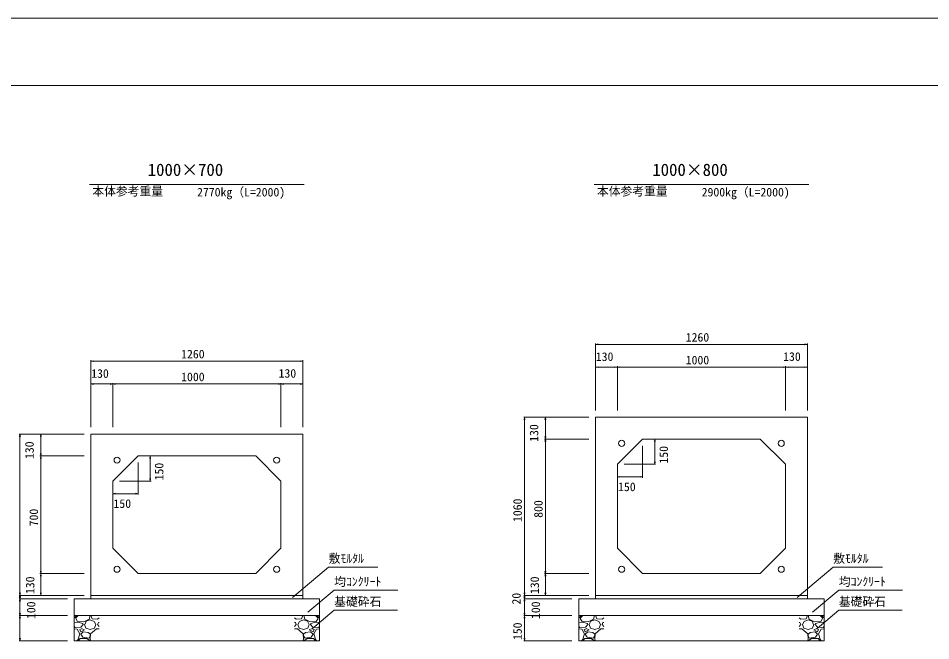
# Model space of a CAD drawing. Units: millimetres on the paper. Extents: x 0 to 841, y 0 to 594.
# Drawn here: x 207.6 to 478.8, y 408.8 to 594 of the extents above; entities that cross this region are included whole.
import ezdxf
from ezdxf.enums import TextEntityAlignment as Align

# ---------------------------------------------------------------- set-up
doc = ezdxf.new("R2010")
doc.units = ezdxf.units.MM
for name, color, linetype, lineweight in [('D-STR-DIM（寸法）', 7, 'Continuous', 18), ('D-STR-HTXT（旗揚げ）', 4, 'Continuous', 18), ('D-STR-STRn（構造物）', 5, 'Continuous', 18), ('D-STR（構造物外形線）', 1, 'Continuous', 18), ('D-TTL(外枠）', 2, 'Continuous', 18), ('DEFPOINTS_2', 8, 'Continuous', 18)]:
    doc.layers.add(name, color=color, linetype=linetype, lineweight=lineweight)
doc.layers.add('D-STR-TXT（文字）', color=7, linetype='Continuous')
doc.styles.add('ＭＳ ゴシック', font='')
doc.styles.get('ＭＳ ゴシック').set_extended_font_data('MS Gothic')

msp = doc.modelspace()

# ---------------------------------------------------------------- linework, layer by layer
at = {"layer": 'D-STR-DIM（寸法）'}
for p, q in [((379.173, 477.322), (379.173, 497.244)), ((379.173, 496.994), (379.923, 497.119)), ((379.173, 496.994), (379.273, 496.994)), ((379.923, 496.869), (379.173, 496.994)), ((442.073, 496.994), (379.273, 496.994)), ((441.423, 497.119), (442.173, 496.994)), ((442.173, 496.994), (441.423, 496.869)), ((442.173, 496.994), (442.073, 496.994)), ((442.173, 477.322), (442.173, 497.244)), ((229.173, 472.322), (229.173, 492.244)), ((229.173, 491.994), (229.923, 492.119)), ((229.173, 491.994), (229.273, 491.994)), ((229.923, 491.869), (229.173, 491.994)), ((292.073, 491.994), (229.273, 491.994)), ((291.423, 492.119), (292.173, 491.994)), ((292.173, 491.994), (291.423, 491.869)), ((292.173, 491.994), (292.073, 491.994)), ((292.173, 472.322), (292.173, 492.244)), ((379.173, 477.322), (379.173, 490.463)), ((379.173, 490.213), (379.923, 490.338)), ((379.173, 490.213), (379.273, 490.213)), ((379.923, 490.088), (379.173, 490.213)), ((385.573, 490.213), (379.273, 490.213)), ((384.923, 490.338), (385.673, 490.213)), ((385.673, 490.213), (384.923, 490.088)), ((385.673, 490.213), (385.573, 490.213)), ((385.673, 477.322), (385.673, 490.463)), ((385.673, 477.322), (385.673, 490.463)), ((385.673, 490.213), (386.423, 490.338)), ((385.673, 490.213), (385.773, 490.213)), ((386.423, 490.088), (385.673, 490.213)), ((385.773, 490.213), (435.573, 490.213)), ((434.923, 490.338), (435.673, 490.213)), ((435.673, 490.213), (434.923, 490.088)), ((435.673, 490.213), (435.573, 490.213)), ((435.673, 477.322), (435.673, 490.463)), ((435.673, 477.322), (435.673, 490.463)), ((435.673, 490.213), (436.423, 490.338)), ((435.673, 490.213), (435.773, 490.213)), ((436.423, 490.088), (435.673, 490.213)), ((435.773, 490.213), (442.073, 490.213)), ((441.423, 490.338), (442.173, 490.213)), ((442.173, 490.213), (441.423, 490.088)), ((442.173, 490.213), (442.073, 490.213)), ((442.173, 477.322), (442.173, 490.463)), ((229.173, 472.322), (229.173, 485.463)), ((229.173, 485.213), (229.923, 485.338)), ((229.173, 485.213), (229.273, 485.213)), ((229.923, 485.088), (229.173, 485.213)), ((235.573, 485.213), (229.273, 485.213)), ((234.923, 485.338), (235.673, 485.213)), ((235.673, 485.213), (234.923, 485.088)), ((235.673, 485.213), (235.573, 485.213)), ((235.673, 472.322), (235.673, 485.463)), ((235.673, 472.322), (235.673, 485.463)), ((235.673, 485.213), (236.423, 485.338)), ((235.673, 485.213), (235.773, 485.213)), ((236.423, 485.088), (235.673, 485.213)), ((235.773, 485.213), (285.573, 485.213)), ((284.923, 485.338), (285.673, 485.213)), ((285.673, 485.213), (284.923, 485.088)), ((285.673, 485.213), (285.573, 485.213)), ((285.673, 472.322), (285.673, 485.463)), ((285.673, 472.322), (285.673, 485.463)), ((285.673, 485.213), (286.423, 485.338)), ((285.673, 485.213), (285.773, 485.213)), ((286.423, 485.088), (285.673, 485.213)), ((285.773, 485.213), (292.073, 485.213)), ((291.423, 485.338), (292.173, 485.213)), ((292.173, 485.213), (291.423, 485.088)), ((292.173, 485.213), (292.073, 485.213)), ((292.173, 472.322), (292.173, 485.463)), ((377.173, 475.322), (357.837, 475.322)), ((357.962, 474.572), (358.087, 475.322)), ((358.087, 475.322), (358.087, 475.222)), ((358.087, 475.322), (358.212, 474.572)), ((358.087, 475.222), (358.087, 422.422)), ((377.173, 475.322), (364.033, 475.322)), ((364.158, 474.572), (364.283, 475.322)), ((364.283, 475.322), (364.283, 475.222)), ((364.283, 475.322), (364.408, 474.572)), ((364.283, 468.922), (364.283, 475.222)), ((227.173, 470.322), (207.837, 470.322)), ((207.962, 469.572), (208.087, 470.322)), ((208.087, 470.322), (208.087, 470.222)), ((208.087, 470.322), (208.212, 469.572)), ((208.087, 470.222), (208.087, 422.422)), ((227.173, 470.322), (214.033, 470.322)), ((214.158, 469.572), (214.283, 470.322)), ((214.283, 470.322), (214.283, 470.222)), ((214.283, 470.322), (214.408, 469.572)), ((214.283, 463.922), (214.283, 470.222)), ((364.283, 468.822), (364.158, 469.572)), ((364.408, 469.572), (364.283, 468.822)), ((377.173, 468.822), (364.033, 468.822)), ((377.173, 468.822), (364.033, 468.822)), ((364.158, 468.072), (364.283, 468.822)), ((364.283, 468.822), (364.283, 468.922)), ((364.283, 468.822), (364.283, 468.722)), ((364.283, 468.822), (364.408, 468.072)), ((364.283, 428.922), (364.283, 468.722)), ((393.173, 466.822), (393.173, 457.325)), ((395.173, 468.822), (397.049, 468.822)), ((396.674, 468.072), (396.799, 468.822)), ((396.799, 468.822), (396.799, 468.722)), ((396.799, 468.822), (396.924, 468.072)), ((396.799, 461.422), (396.799, 468.722)), ((214.283, 463.822), (214.158, 464.572)), ((214.408, 464.572), (214.283, 463.822)), ((214.283, 463.822), (214.283, 463.922)), ((227.173, 463.822), (214.033, 463.822)), ((227.173, 463.822), (214.033, 463.822)), ((214.158, 463.072), (214.283, 463.822)), ((214.283, 463.822), (214.283, 463.722)), ((214.283, 463.822), (214.408, 463.072)), ((214.283, 428.922), (214.283, 463.722)), ((243.173, 461.822), (243.173, 452.325)), ((245.173, 463.822), (247.049, 463.822)), ((246.674, 463.072), (246.799, 463.822)), ((246.799, 463.822), (246.799, 463.722)), ((246.799, 463.822), (246.924, 463.072)), ((246.799, 456.422), (246.799, 463.722)), ((387.673, 461.322), (397.049, 461.322)), ((396.799, 461.322), (396.674, 462.072)), ((396.924, 462.072), (396.799, 461.322)), ((396.799, 461.322), (396.799, 461.422)), ((385.673, 459.322), (385.673, 457.325)), ((237.673, 456.322), (247.049, 456.322)), ((246.799, 456.322), (246.674, 457.072)), ((246.924, 457.072), (246.799, 456.322)), ((246.799, 456.322), (246.799, 456.422)), ((385.673, 457.575), (386.423, 457.7)), ((385.673, 457.575), (385.773, 457.575)), ((386.423, 457.45), (385.673, 457.575)), ((393.073, 457.575), (385.773, 457.575)), ((392.423, 457.7), (393.173, 457.575)), ((393.173, 457.575), (392.423, 457.45)), ((393.173, 457.575), (393.073, 457.575)), ((235.673, 454.322), (235.673, 452.325)), ((235.673, 452.575), (236.423, 452.7)), ((235.673, 452.575), (235.773, 452.575)), ((236.423, 452.45), (235.673, 452.575)), ((243.073, 452.575), (235.773, 452.575)), ((242.423, 452.7), (243.173, 452.575)), ((243.173, 452.575), (242.423, 452.45)), ((243.173, 452.575), (243.073, 452.575)), ((227.173, 428.822), (214.033, 428.822)), ((227.173, 428.822), (214.033, 428.822)), ((214.283, 428.822), (214.158, 429.572)), ((214.158, 428.072), (214.283, 428.822)), ((214.408, 429.572), (214.283, 428.822)), ((214.283, 428.822), (214.283, 428.922)), ((214.283, 428.822), (214.283, 428.722)), ((214.283, 428.822), (214.408, 428.072)), ((214.283, 428.722), (214.283, 422.422)), ((377.173, 428.822), (364.033, 428.822)), ((377.173, 428.822), (364.033, 428.822)), ((364.283, 428.822), (364.158, 429.572)), ((364.158, 428.072), (364.283, 428.822)), ((364.408, 429.572), (364.283, 428.822)), ((364.283, 428.822), (364.283, 428.922)), ((364.283, 428.822), (364.283, 428.722)), ((364.283, 428.822), (364.408, 428.072)), ((364.283, 428.722), (364.283, 422.422)), ((227.173, 422.322), (207.837, 422.322)), ((227.173, 422.322), (207.837, 422.322)), ((222.173, 421.322), (207.837, 421.322)), ((222.173, 421.322), (207.837, 421.322)), ((208.087, 422.322), (207.962, 423.072)), ((207.962, 421.572), (208.087, 422.322)), ((208.087, 421.322), (207.962, 422.072)), ((207.962, 420.572), (208.087, 421.322)), ((208.212, 423.072), (208.087, 422.322)), ((208.087, 422.322), (208.087, 422.422)), ((208.087, 422.322), (208.087, 422.222)), ((208.087, 422.322), (208.212, 421.572)), ((208.087, 422.222), (208.087, 421.422)), ((208.212, 422.072), (208.087, 421.322)), ((208.087, 421.322), (208.087, 421.422)), ((208.087, 421.322), (208.087, 421.222)), ((208.087, 421.322), (208.212, 420.572)), ((208.087, 421.222), (208.087, 416.422)), ((227.173, 422.322), (214.033, 422.322)), ((214.283, 422.322), (214.158, 423.072)), ((214.408, 423.072), (214.283, 422.322)), ((214.283, 422.322), (214.283, 422.422)), ((377.173, 422.322), (357.837, 422.322)), ((377.173, 422.322), (357.837, 422.322)), ((372.173, 421.322), (357.837, 421.322)), ((372.173, 421.322), (357.837, 421.322)), ((358.087, 422.322), (357.962, 423.072)), ((357.962, 421.572), (358.087, 422.322)), ((358.087, 421.322), (357.962, 422.072)), ((357.962, 420.572), (358.087, 421.322)), ((358.212, 423.072), (358.087, 422.322)), ((358.087, 422.322), (358.087, 422.422)), ((358.087, 422.322), (358.087, 422.222)), ((358.087, 422.322), (358.212, 421.572)), ((358.087, 422.222), (358.087, 421.422)), ((358.212, 422.072), (358.087, 421.322)), ((358.087, 421.322), (358.087, 421.422)), ((358.087, 421.322), (358.087, 421.222)), ((358.087, 421.322), (358.212, 420.572)), ((358.087, 421.222), (358.087, 416.422)), ((377.173, 422.322), (364.033, 422.322)), ((364.283, 422.322), (364.158, 423.072)), ((364.408, 423.072), (364.283, 422.322)), ((364.283, 422.322), (364.283, 422.422)), ((222.173, 416.322), (207.837, 416.322)), ((222.173, 416.322), (207.837, 416.322)), ((208.087, 416.322), (207.962, 417.072)), ((207.962, 415.572), (208.087, 416.322)), ((208.212, 417.072), (208.087, 416.322)), ((208.087, 416.322), (208.087, 416.422)), ((208.087, 416.322), (208.087, 416.222)), ((208.087, 416.322), (208.212, 415.572)), ((208.087, 416.222), (208.087, 408.922)), ((372.173, 416.322), (357.837, 416.322)), ((372.173, 416.322), (357.837, 416.322)), ((358.087, 416.322), (357.962, 417.072)), ((357.962, 415.572), (358.087, 416.322)), ((358.212, 417.072), (358.087, 416.322)), ((358.087, 416.322), (358.087, 416.422)), ((358.087, 416.322), (358.087, 416.222)), ((358.087, 416.322), (358.212, 415.572)), ((358.087, 416.222), (358.087, 408.922)), ((222.173, 408.822), (207.837, 408.822)), ((208.087, 408.822), (207.962, 409.572)), ((208.212, 409.572), (208.087, 408.822)), ((208.087, 408.822), (208.087, 408.922)), ((372.173, 408.822), (357.837, 408.822)), ((358.087, 408.822), (357.962, 409.572)), ((358.212, 409.572), (358.087, 408.822)), ((358.087, 408.822), (358.087, 408.922))]:
    msp.add_line(p, q, dxfattribs=at)
at = {"layer": 'D-STR-HTXT（旗揚げ）'}
for p, q in [((228.781, 544.544), (292.565, 544.544)), ((378.781, 544.544), (442.565, 544.544)), ((289.106, 421.724), (299.839, 430.742)), ((314.501, 430.742), (299.839, 430.742)), ((439.106, 421.724), (449.839, 430.742)), ((464.501, 430.742), (449.839, 430.742)), ((293.699, 417.309), (301.498, 423.862)), ((320.423, 423.862), (301.498, 423.862)), ((443.699, 417.309), (451.498, 423.862)), ((470.423, 423.862), (451.498, 423.862)), ((295.024, 412.47), (301.498, 417.909)), ((320.361, 417.909), (301.498, 417.909)), ((445.024, 412.47), (451.498, 417.909)), ((470.361, 417.909), (451.498, 417.909))]:
    msp.add_line(p, q, dxfattribs=at)
at = {"layer": 'D-STR-STRn（構造物）'}
for p, q in [((224.173, 421.322), (297.173, 421.322)), ((224.173, 421.322), (224.173, 408.822)), ((229.173, 422.322), (229.173, 421.322)), ((292.173, 422.322), (292.173, 421.322)), ((297.173, 421.322), (297.173, 408.822)), ((374.173, 421.322), (447.173, 421.322)), ((374.173, 421.322), (374.173, 408.822)), ((379.173, 422.322), (379.173, 421.322)), ((442.173, 422.322), (442.173, 421.322)), ((447.173, 421.322), (447.173, 408.822)), ((224.173, 416.322), (297.173, 416.322)), ((224.173, 415.67), (225.018, 416.322)), ((224.636, 415.494), (225.382, 416.322)), ((225.176, 414.59), (224.651, 415.49)), ((228.615, 415.264), (227.04, 414.439)), ((227.787, 414.669), (228.987, 415.044)), ((228.914, 416.318), (228.614, 415.268)), ((228.984, 415.043), (230.184, 414.593)), ((229.169, 416.322), (229.574, 415.361)), ((229.582, 415.34), (231.157, 415.265)), ((231.162, 415.274), (231.673, 415.67)), ((290.185, 415.274), (289.673, 415.67)), ((291.765, 415.34), (290.19, 415.265)), ((292.363, 415.043), (291.163, 414.593)), ((292.177, 416.322), (291.772, 415.361)), ((293.559, 414.669), (292.359, 415.044)), ((292.433, 416.318), (292.733, 415.268)), ((292.731, 415.264), (294.306, 414.439)), ((296.71, 415.494), (295.965, 416.322)), ((296.17, 414.59), (296.695, 415.49)), ((297.173, 415.67), (296.329, 416.322)), ((374.173, 416.322), (447.173, 416.322)), ((374.173, 415.67), (375.018, 416.322)), ((374.636, 415.494), (375.382, 416.322)), ((375.176, 414.59), (374.651, 415.49)), ((378.615, 415.264), (377.04, 414.439)), ((377.787, 414.669), (378.987, 415.044)), ((378.914, 416.318), (378.614, 415.268)), ((378.984, 415.043), (380.184, 414.593)), ((379.169, 416.322), (379.574, 415.361)), ((379.582, 415.34), (381.157, 415.265)), ((381.162, 415.274), (381.673, 415.67)), ((440.185, 415.274), (439.673, 415.67)), ((441.765, 415.34), (440.19, 415.265)), ((442.363, 415.043), (441.163, 414.593)), ((442.177, 416.322), (441.772, 415.361)), ((443.559, 414.669), (442.359, 415.044)), ((442.433, 416.318), (442.733, 415.268)), ((442.731, 415.264), (444.306, 414.439)), ((446.71, 415.494), (445.965, 416.322)), ((446.17, 414.59), (446.695, 415.49)), ((447.173, 415.67), (446.329, 416.322)), ((225.318, 414.36), (224.173, 414.24)), ((224.484, 412.743), (224.173, 413.082)), ((225.088, 412.261), (224.173, 412.338)), ((226.206, 412.874), (224.481, 412.724)), ((227.031, 414.459), (225.156, 414.609)), ((226.808, 413.998), (225.308, 414.373)), ((226.36, 412.416), (225.835, 412.191)), ((226.886, 413.619), (226.211, 412.869)), ((227.264, 412.12), (226.364, 412.42)), ((226.887, 413.614), (226.812, 413.989)), ((227.255, 413.621), (227.705, 412.571)), ((227.334, 413.618), (227.784, 414.668)), ((227.705, 412.563), (228.98, 412.188)), ((228.99, 412.189), (230.265, 412.564)), ((230.788, 412.418), (229.063, 410.843)), ((230.187, 414.592), (230.637, 413.617)), ((230.259, 412.572), (230.634, 413.622)), ((231.673, 412.338), (230.788, 412.411)), ((231.673, 413.082), (231.159, 413.643)), ((231.16, 413.621), (231.385, 414.221)), ((231.673, 414.24), (231.393, 414.21)), ((289.673, 414.24), (289.954, 414.21)), ((289.673, 413.082), (290.188, 413.643)), ((289.673, 412.338), (290.558, 412.411)), ((290.187, 413.621), (289.962, 414.221)), ((290.558, 412.418), (292.283, 410.843)), ((291.159, 414.592), (290.709, 413.617)), ((291.087, 412.572), (290.712, 413.622)), ((292.356, 412.189), (291.081, 412.564)), ((293.641, 412.563), (292.366, 412.188)), ((294.012, 413.618), (293.562, 414.668)), ((294.092, 413.621), (293.642, 412.571)), ((294.083, 412.12), (294.983, 412.42)), ((294.315, 414.459), (296.19, 414.609)), ((294.459, 413.614), (294.534, 413.989)), ((294.46, 413.619), (295.135, 412.869)), ((294.538, 413.998), (296.038, 414.373)), ((294.986, 412.416), (295.511, 412.191)), ((295.14, 412.874), (296.865, 412.724)), ((296.029, 414.36), (297.173, 414.24)), ((296.258, 412.261), (297.173, 412.338)), ((296.863, 412.743), (297.173, 413.082)), ((375.318, 414.36), (374.173, 414.24)), ((374.484, 412.743), (374.173, 413.082)), ((375.088, 412.261), (374.173, 412.338)), ((376.206, 412.874), (374.481, 412.724)), ((377.031, 414.459), (375.156, 414.609)), ((376.808, 413.998), (375.308, 414.373)), ((376.36, 412.416), (375.835, 412.191)), ((376.886, 413.619), (376.211, 412.869)), ((377.264, 412.12), (376.364, 412.42)), ((376.887, 413.614), (376.812, 413.989)), ((377.255, 413.621), (377.705, 412.571)), ((377.334, 413.618), (377.784, 414.668)), ((377.705, 412.563), (378.98, 412.188)), ((378.99, 412.189), (380.265, 412.564)), ((380.788, 412.418), (379.063, 410.843)), ((380.187, 414.592), (380.637, 413.617)), ((380.259, 412.572), (380.634, 413.622)), ((381.673, 412.338), (380.788, 412.411)), ((381.673, 413.082), (381.159, 413.643)), ((381.16, 413.621), (381.385, 414.221)), ((381.673, 414.24), (381.393, 414.21)), ((439.673, 414.24), (439.954, 414.21)), ((439.673, 413.082), (440.188, 413.643)), ((439.673, 412.338), (440.558, 412.411)), ((440.187, 413.621), (439.962, 414.221)), ((440.558, 412.418), (442.283, 410.843)), ((441.159, 414.592), (440.709, 413.617)), ((441.087, 412.572), (440.712, 413.622)), ((442.356, 412.189), (441.081, 412.564)), ((443.641, 412.563), (442.366, 412.188)), ((444.012, 413.618), (443.562, 414.668)), ((444.092, 413.621), (443.642, 412.571)), ((444.083, 412.12), (444.983, 412.42)), ((444.315, 414.459), (446.19, 414.609)), ((444.459, 413.614), (444.534, 413.989)), ((444.46, 413.619), (445.135, 412.869)), ((444.538, 413.998), (446.038, 414.373)), ((444.986, 412.416), (445.511, 412.191)), ((445.14, 412.874), (446.865, 412.724)), ((446.029, 414.36), (447.173, 414.24)), ((446.258, 412.261), (447.173, 412.338)), ((446.863, 412.743), (447.173, 413.082)), ((225.928, 410.923), (225.103, 412.273)), ((225.312, 409.042), (225.912, 410.917)), ((225.833, 412.194), (226.133, 411.444)), ((226.134, 411.446), (227.259, 412.121)), ((226.134, 410.772), (226.734, 409.872)), ((226.886, 411.519), (226.136, 410.769)), ((226.739, 409.866), (228.614, 409.641)), ((228.395, 411.298), (226.895, 411.523)), ((229.002, 410.753), (228.402, 411.278)), ((228.613, 409.645), (228.988, 410.32)), ((229.058, 410.848), (228.983, 409.273)), ((228.986, 410.319), (228.986, 410.769)), ((292.289, 410.848), (292.364, 409.273)), ((292.344, 410.753), (292.944, 411.278)), ((292.733, 409.645), (292.358, 410.32)), ((292.36, 410.319), (292.36, 410.769)), ((294.608, 409.866), (292.733, 409.641)), ((292.952, 411.298), (294.452, 411.523)), ((295.213, 411.446), (294.088, 412.121)), ((294.46, 411.519), (295.21, 410.769)), ((295.213, 410.772), (294.613, 409.872)), ((295.513, 412.194), (295.213, 411.444)), ((295.419, 410.923), (296.244, 412.273)), ((296.034, 409.042), (295.434, 410.917)), ((375.928, 410.923), (375.103, 412.273)), ((375.312, 409.042), (375.912, 410.917)), ((375.833, 412.194), (376.133, 411.444)), ((376.134, 411.446), (377.259, 412.121)), ((376.134, 410.772), (376.734, 409.872)), ((376.886, 411.519), (376.136, 410.769)), ((376.739, 409.866), (378.614, 409.641)), ((378.395, 411.298), (376.895, 411.523)), ((379.002, 410.753), (378.402, 411.278)), ((378.613, 409.645), (378.988, 410.32)), ((379.058, 410.848), (378.983, 409.273)), ((378.986, 410.319), (378.986, 410.769)), ((442.289, 410.848), (442.364, 409.273)), ((442.344, 410.753), (442.944, 411.278)), ((442.733, 409.645), (442.358, 410.32)), ((442.36, 410.319), (442.36, 410.769)), ((444.608, 409.866), (442.733, 409.641)), ((442.952, 411.298), (444.452, 411.523)), ((445.213, 411.446), (444.088, 412.121)), ((444.46, 411.519), (445.21, 410.769)), ((445.213, 410.772), (444.613, 409.872)), ((445.513, 412.194), (445.213, 411.444)), ((445.419, 410.923), (446.244, 412.273)), ((446.034, 409.042), (445.434, 410.917)), ((224.173, 408.822), (297.173, 408.822)), ((225.018, 408.822), (225.312, 409.049)), ((225.382, 408.822), (225.986, 409.494)), ((225.986, 409.494), (227.936, 409.494)), ((227.934, 409.511), (228.909, 408.836)), ((228.974, 409.286), (229.169, 408.822)), ((292.372, 409.286), (292.177, 408.822)), ((293.413, 409.511), (292.438, 408.836)), ((295.36, 409.494), (293.41, 409.494)), ((295.965, 408.822), (295.36, 409.494)), ((296.329, 408.822), (296.035, 409.049)), ((374.173, 408.822), (447.173, 408.822)), ((375.018, 408.822), (375.312, 409.049)), ((375.382, 408.822), (375.986, 409.494)), ((375.986, 409.494), (377.936, 409.494)), ((377.934, 409.511), (378.909, 408.836)), ((378.974, 409.286), (379.169, 408.822)), ((442.372, 409.286), (442.177, 408.822)), ((443.413, 409.511), (442.438, 408.836)), ((445.36, 409.494), (443.41, 409.494)), ((445.965, 408.822), (445.36, 409.494)), ((446.329, 408.822), (446.035, 409.049))]:
    msp.add_line(p, q, dxfattribs=at)
at = {"layer": 'D-STR（構造物外形線）'}
for p, q in [((379.173, 475.322), (442.173, 475.322)), ((379.173, 422.322), (379.173, 475.322)), ((442.173, 475.322), (442.173, 422.322)), ((229.173, 470.322), (292.173, 470.322)), ((229.173, 422.322), (229.173, 470.322)), ((292.173, 470.322), (292.173, 422.322)), ((385.673, 461.322), (393.173, 468.822)), ((393.173, 468.822), (428.173, 468.822)), ((428.173, 468.822), (435.673, 461.322)), ((235.673, 456.322), (243.173, 463.822)), ((243.173, 463.822), (278.173, 463.822)), ((278.173, 463.822), (285.673, 456.322)), ((385.673, 436.322), (385.673, 461.322)), ((435.673, 461.322), (435.673, 436.322)), ((235.673, 436.322), (235.673, 456.322)), ((285.673, 456.322), (285.673, 436.322)), ((243.173, 428.822), (235.673, 436.322)), ((285.673, 436.322), (278.173, 428.822)), ((393.173, 428.822), (385.673, 436.322)), ((435.673, 436.322), (428.173, 428.822)), ((278.173, 428.822), (243.173, 428.822)), ((428.173, 428.822), (393.173, 428.822)), ((292.173, 422.322), (229.173, 422.322)), ((442.173, 422.322), (379.173, 422.322))]:
    msp.add_line(p, q, dxfattribs=at)
for centre in [(386.948, 467.547), (434.398, 467.547), (236.948, 462.547), (284.398, 462.547), (236.948, 430.097), (284.398, 430.097), (386.948, 430.097), (434.398, 430.097)]:
    msp.add_circle(centre, 0.9, dxfattribs=at)
at = {"layer": 'D-TTL(外枠）'}
msp.add_line((25, 574), (820, 574), dxfattribs=at)
at = {"layer": 'DEFPOINTS_2'}
msp.add_line((0, 594), (841, 594), dxfattribs=at)

# ---------------------------------------------------------------- texts
at = {"layer": 'D-STR-DIM（寸法）', "style": 'ＭＳ ゴシック'}
for s, p in [('1260', (405.992, 497.044)), ('1260', (255.992, 492.044)), ('130', (379.264, 491.269)), ('130', (434.961, 491.315)), ('1000', (405.992, 490.263)), ('130', (229.264, 486.269)), ('1000', (255.992, 485.263)), ('130', (284.961, 486.315)), ('150', (385.879, 452.559)), ('150', (235.879, 447.559))]:
    msp.add_text(s, height=2.566, dxfattribs=at).set_placement(p, align=Align.BOTTOM_LEFT)
for s, p in [('130', (362.946, 468.004)), ('130', (212.946, 462.882)), ('150', (401.497, 461.528)), ('150', (251.497, 456.528)), ('1060', (358.037, 444.141)), ('800', (364.233, 445.402)), ('700', (214.233, 442.858)), ('130', (213.143, 422.712)), ('130', (363.143, 422.712)), ('20', (357.692, 419.595)), ('100', (213.446, 415.278)), ('100', (363.446, 415.278)), ('150', (358.037, 409.028))]:
    msp.add_text(s, height=2.566, rotation=90, dxfattribs=at).set_placement(p, align=Align.BOTTOM_LEFT)
at = {"layer": 'D-STR-TXT（文字）', "style": 'ＭＳ ゴシック'}
for s, height, p in [('1000×700', 3.666, (246.054, 545.992)), ('1000×800', 3.666, (396.054, 545.992)), ('本体参考重量', 2.566, (229.612, 540.477)), ('2770kg（L=2000)', 2.566, (260.732, 540.213)), ('本体参考重量', 2.566, (379.612, 540.477)), ('2900kg（L=2000)', 2.566, (410.732, 540.213)), ('敷ﾓﾙﾀﾙ', 2.566, (299.839, 431.242)), ('敷ﾓﾙﾀﾙ', 2.566, (449.839, 431.242)), ('均ｺﾝｸﾘｰﾄ', 2.566, (301.498, 424.362)), ('均ｺﾝｸﾘｰﾄ', 2.566, (451.498, 424.362)), ('基礎砕石', 2.566, (301.498, 418.409)), ('基礎砕石', 2.566, (451.498, 418.409))]:
    msp.add_text(s, height=height, dxfattribs=at).set_placement(p, align=Align.BOTTOM_LEFT)

doc.saveas('drawing.dxf')
